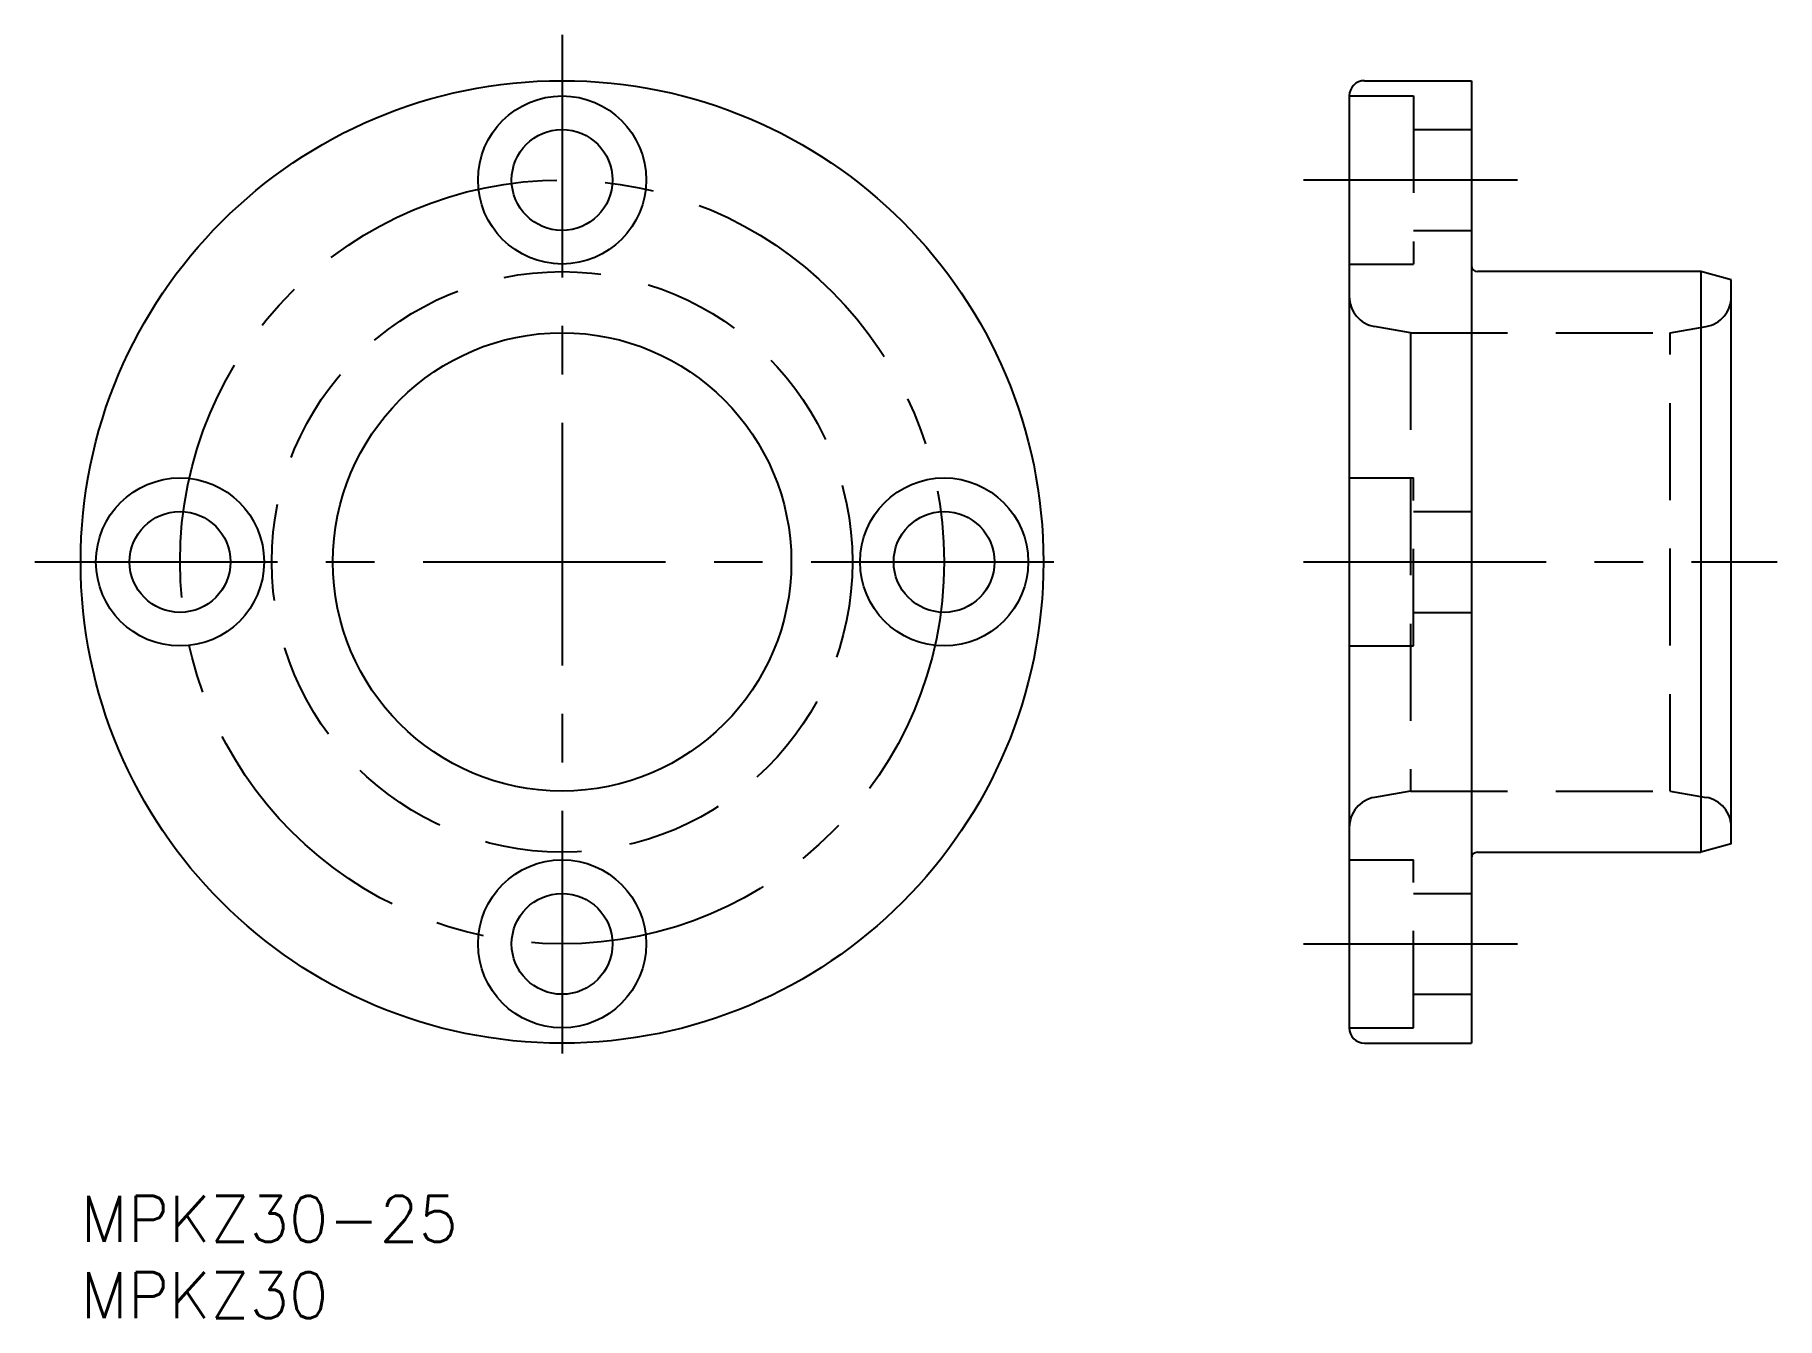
# Model space of a CAD drawing. Extents: x -3 to 111, y -8 to 76.
import ezdxf

# ---------------------------------------------------------------- set-up
doc = ezdxf.new("R2010")
doc.units = 0
doc.header["$LTSCALE"] = 0.5
doc.linetypes.add('CENTER', pattern=[50.8, 31.75, -6.35, 6.35, -6.35])
doc.linetypes.add('DASHED', pattern=[19.05, 12.7, -6.35])
for name, color, linetype in [('MSM_CENTER', 1, 'CENTER'), ('MSM_CONTINUOUS', 7, 'CONTINUOUS'), ('MSM_DASHED', 4, 'DASHED'), ('MSM_PART_NUMBER', 7, 'CONTINUOUS')]:
    doc.layers.add(name, color=color, linetype=linetype)
doc.styles.get("Standard").update_dxf_attribs({"font": 'txt.shx', "height": 3, "bigfont": 'bigfont.shx'})

# ---------------------------------------------------------------- blocks, each defined once
blk = doc.blocks.new('*U2')
at = {"layer": 'MSM_PART_NUMBER'}
blk.add_text('MPKZ30-25', height=3, dxfattribs=at).set_placement((0, -3))
blk = doc.blocks.new('*U3')
at = {"layer": 'MSM_PART_NUMBER'}
blk.add_text('MPKZ30', height=3, dxfattribs=at).set_placement((0, -8))

msp = doc.modelspace()

# ---------------------------------------------------------------- linework, layer by layer
at = {"layer": 'MSM_CENTER'}
for p, q in [((31.5, 76), (31.5, 7)), ((80.01, 66.5), (94.01, 66.5)), ((-3, 41.5), (66, 41.5)), ((80.01, 41.5), (111.01, 41.5)), ((80.01, 16.5), (94.01, 16.5))]:
    msp.add_line(p, q, dxfattribs=at)
msp.add_circle((31.5, 41.5), 25, dxfattribs=at)
at = {"layer": 'MSM_CONTINUOUS'}
for p, q in [((84.01, 73), (91.01, 73)), ((91.01, 73), (91.01, 10)), ((83.01, 72), (83.01, 11)), ((106.01, 60.5), (91.41, 60.5)), ((106.01, 60.5), (106.01, 22.5)), ((108.01, 59.96), (106.01, 60.5)), ((108.01, 23.04), (108.01, 59.96)), ((108.01, 23.04), (106.01, 22.5)), ((91.41, 22.5), (106.01, 22.5)), ((84.01, 10), (91.01, 10))]:
    msp.add_line(p, q, dxfattribs=at)
for centre, radius in [((31.5, 41.5), 31.5), ((31.5, 66.5), 5.5), ((31.5, 66.5), 3.3), ((31.5, 41.5), 15), ((6.5, 41.5), 5.5), ((56.5, 41.5), 5.5), ((6.5, 41.5), 3.3), ((56.5, 41.5), 3.3), ((31.5, 16.5), 5.5), ((31.5, 16.5), 3.3)]:
    msp.add_circle(centre, radius, dxfattribs=at)
for centre, radius, start, end in [((84.01, 72), 1, 90, 180), ((91.41, 60.9), 0.4, 180, 270), ((91.41, 22.1), 0.4, 90, 180), ((84.01, 11), 1, 180, 270)]:
    msp.add_arc(centre, radius, start, end, dxfattribs=at)
at = {"layer": 'MSM_DASHED'}
for p, q in [((83.01, 72), (87.21, 72)), ((87.21, 72), (87.21, 61)), ((87.21, 69.8), (91.01, 69.8)), ((87.21, 63.2), (91.01, 63.2)), ((83.01, 61), (87.21, 61)), ((87.01, 56.5), (84.66, 56.91)), ((87.01, 56.5), (104.01, 56.5)), ((87.01, 56.5), (87.01, 26.5)), ((104.01, 56.5), (106.36, 56.91)), ((104.01, 26.5), (104.01, 56.5)), ((83.01, 47), (87.21, 47)), ((87.21, 36), (87.21, 47)), ((87.21, 44.8), (91.01, 44.8)), ((87.21, 38.2), (91.01, 38.2)), ((83.01, 36), (87.21, 36)), ((87.01, 26.5), (84.66, 26.09)), ((87.01, 26.5), (104.01, 26.5)), ((104.01, 26.5), (106.36, 26.09)), ((83.01, 22), (87.21, 22)), ((87.21, 11), (87.21, 22)), ((87.21, 19.8), (91.01, 19.8)), ((87.21, 13.2), (91.01, 13.2)), ((83.01, 11), (87.21, 11))]:
    msp.add_line(p, q, dxfattribs=at)
msp.add_circle((31.5, 41.5), 19, dxfattribs=at)
for centre, start, end in [((85.01, 58.88), 180, 260), ((106.01, 58.88), 280, 0), ((85.01, 24.12), 100, 180), ((106.01, 24.12), 0, 80)]:
    msp.add_arc(centre, 2, start, end, dxfattribs=at)

# ---------------------------------------------------------------- block references
at = {"layer": 'MSM_CONTINUOUS'}
for name in ['*U2', '*U3']:
    msp.add_blockref(name, (0, 0), dxfattribs=at)

doc.saveas('drawing.dxf')
